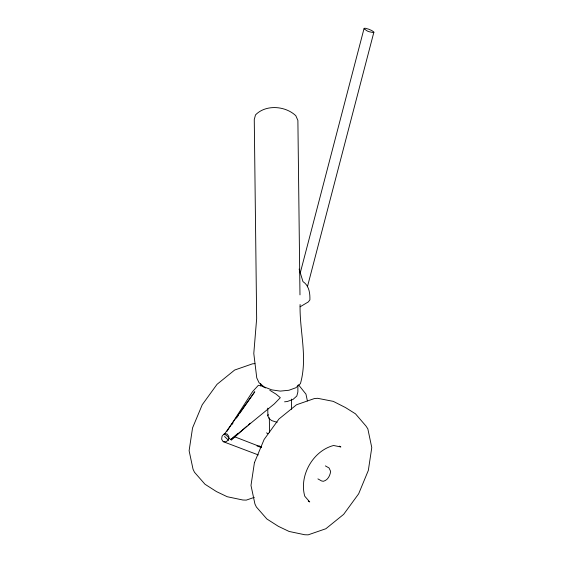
<?xml version="1.0" encoding="UTF-8"?>
<svg xmlns="http://www.w3.org/2000/svg" width="563" height="563" viewBox="0 0 563 563"><rect width="100%" height="100%" fill="white"/><g stroke="black" fill="none" stroke-linecap="round" stroke-linejoin="round"><path stroke-width="0.84" d="M297.89 385.226L297.869 391.968L296.814 396.014L293.034 399.42L287.299 401.51L284.568 401.813M300.178 273.224L364.001 28.748L364.859 28.15L368.498 29.121L371.869 30.578L373.888 32.147L307.412 286.806M277.123 422.341L271.577 420.554L268.924 418.4L267.868 415.825L268.255 414.495M226.882 431.476L252.548 391.651L258.333 385.338L260.57 385.444L265.574 387.935M373.888 32.147L373.579 32.619L369.391 31.774L367.315 31.042L364.001 28.748M231.963 424.509L232.955 423.087M236.432 418.098L238.416 415.255M239.409 413.826L254.779 391.757L224.109 434.573L226.059 434.981L230.71 439.654L274.322 403.875L280.325 397.682L276.088 394.156L269.811 390.286M231.287 440.167L247.002 426.121M248.318 424.952L250.282 423.193M230.71 439.654L237.903 433.404M300.149 306.786L308.306 301.93L309.896 299.861C310.086 293.049 309.136 285.666 302.971 281.613L299.136 269.079M254.321 497.347L246.27 500.12L242.878 500.014L227.206 496.721L216.474 491.59L205.002 484.257L194.495 472.273L193.046 469.232L189.112 450.71L192.553 427.929L202.237 404.741L217.036 384.318L234.651 370.039L252.555 363.811L254.933 363.635M223.208 441.659L226.15 441.744L228.564 439.752L228.824 436.318L227.023 433.967L224.292 433.777L222.096 436.121L221.625 439.203L223.208 441.659L258.333 454.939M257.024 445.938L261.063 447.409M234.687 436.804L261.211 447.078M339.383 446.135L340.854 446.952L333.563 445.495C312.887 450.872 298.918 475.735 304.773 496.228L309.72 501.936L308.257 501.112M266.496 432.856L268.023 433.707M325.372 465.897L329.031 467.952L330.636 471.365C330.122 475.601 327.814 480.26 323.331 481.295L321.572 480.943L317.905 478.888M259.029 445.847L261.323 447.135M228.465 440.224L224.546 436.48M298.573 384.888L305.962 394.135L307.398 400.955M269.318 417.718L269.578 432.644M299.98 294.878L297.883 120.412L295.814 115.711C285.399 105.809 265.82 104.239 255.475 114.943L254.265 119.574L256.658 318.588L253.793 353.465L256.763 377.921L259.043 382.734L264.138 386.915L271.767 389.877L280.261 391.109L288.974 390.25L295.892 387.731L300.424 383.642C307.912 357.414 299.41 331.037 300.093 304.52M291.402 399.09L291.521 409.301M267.777 408.161L267.868 415.825M260.711 383.614L260.739 386.169M254.427 462.659L250.992 485.44L254.926 503.962L256.376 506.996L266.876 518.987L278.354 526.321L289.086 531.451L304.759 534.744L308.151 534.85L325.857 528.741L343.662 514.35L358.659 493.807L368.343 470.394L371.777 447.613L367.843 428.865L365.985 426.043L355.478 413.826L345.513 407.57L333.275 401.363L317.602 398.301L314.428 398.541L296.525 404.762L278.917 419.041L264.117 439.471L254.427 462.659"/></g></svg>
